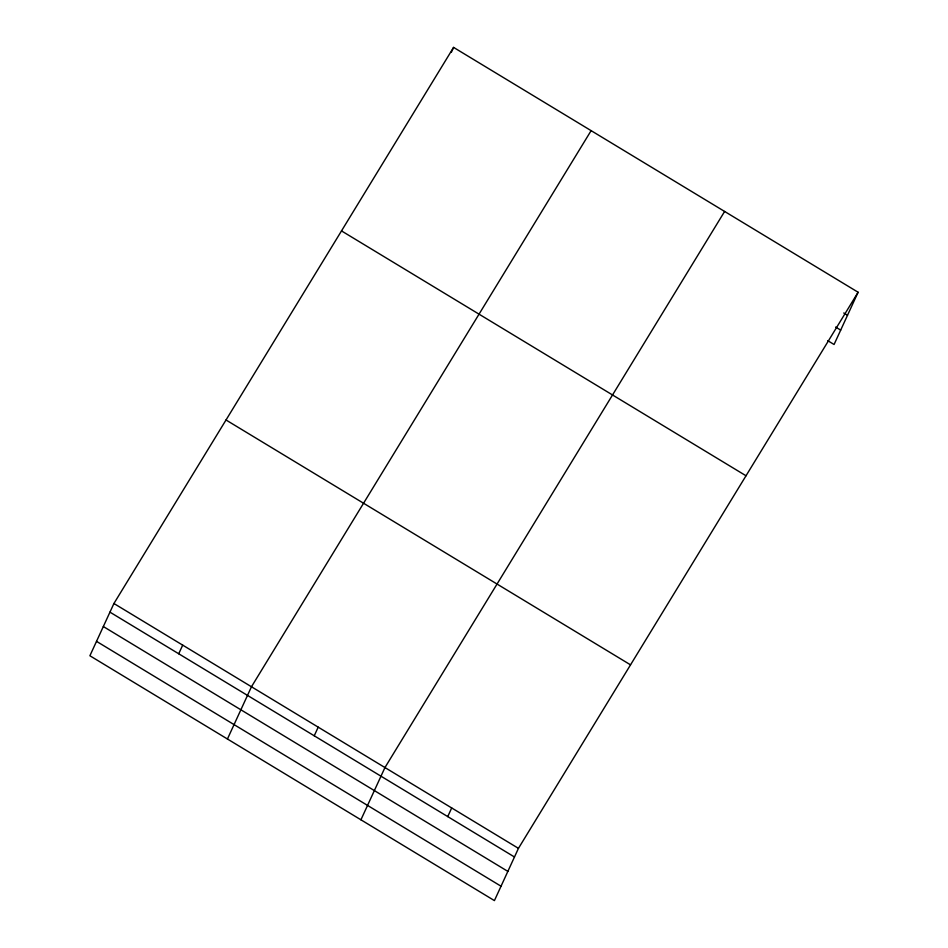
<?xml version="1.0" encoding="UTF-8"?>
<svg xmlns="http://www.w3.org/2000/svg" width="948" height="948" viewBox="0 0 948 948"><rect width="100%" height="100%" fill="white"/><g stroke="black" fill="none" stroke-linecap="round" stroke-linejoin="round"><path stroke-width="1.42" d="M113.926 603.509L89.894 655.755L494.418 900.6L518.449 848.353L858.106 292.245L453.582 47.4L113.926 603.509L518.449 848.353M451.319 52.341L453.582 47.4M178.722 653.765L182.703 645.126M227.437 739.002L251.469 686.755L591.125 130.646M314.238 735.79L318.208 727.152M360.927 819.795L384.959 767.548L724.616 211.451M447.729 816.595L451.698 807.957M858.106 292.245L834.074 344.491L827.77 340.688M843.732 312.994L847.512 315.281M835.65 327.06L840.686 330.105M341.505 230.909L746.017 475.766M226.015 419.988L630.527 664.844M109.956 612.147L514.468 856.992M103.332 626.533L507.855 871.39M96.518 641.358L501.03 886.214"/></g></svg>
